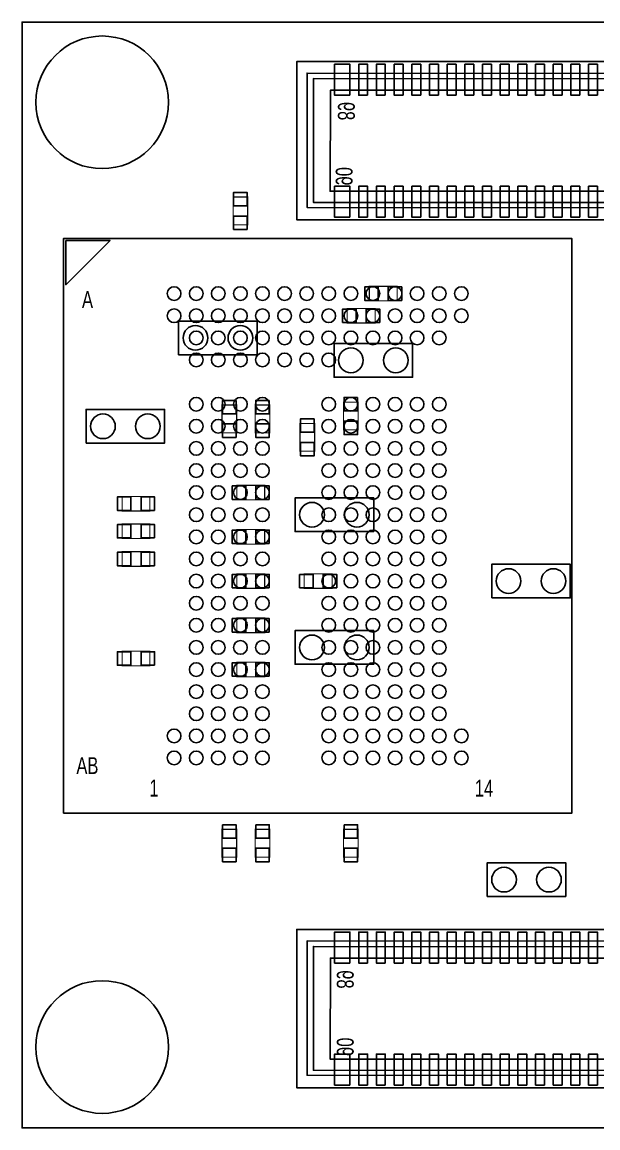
# Model space of a CAD drawing. Extents: x 0 to 42.6, y 0 to 25.
# Drawn here: x 0 to 13.03, y 0 to 25 of the extents above; entities that cross this region are included whole.
import ezdxf

# ---------------------------------------------------------------- set-up
doc = ezdxf.new("R2010")
doc.units = 0
for name, color, linetype in [('BG_OUTLINE', 3, 'CONTINUOUS'), ('PG_ASSEMBLY_BOTTOM', 30, 'CONTINUOUS'), ('PG_ASSEMBLY_TOP', 254, 'CONTINUOUS'), ('PIN_BOTTOM', 211, 'CONTINUOUS'), ('PIN_TOP', 160, 'CONTINUOUS')]:
    doc.layers.add(name, color=color, linetype=linetype)

msp = doc.modelspace()

# ---------------------------------------------------------------- linework, layer by layer
at = {"layer": 'BG_OUTLINE'}
msp.add_lwpolyline([(42.6339, 0), (42.6339, 25.004014), (0, 25.004014), (0, 0)], close=True, dxfattribs=at)
at = {"layer": 'PG_ASSEMBLY_BOTTOM'}
for points in [[(26.819606, 20.531582), (6.216142, 20.53336), (6.216142, 24.11222), (26.819606, 24.111458), (26.819606, 20.531582)], [(26.58364, 23.84552), (6.447282, 23.8506), (6.447282, 20.81276), (26.58364, 20.79752), (26.58364, 23.84552)], [(26.45664, 23.71852), (6.592062, 23.72614), (6.592062, 20.92706), (26.45664, 20.92452), (26.45664, 23.71852), (26.32964, 23.71852)], [(26.07564, 23.46452), (6.975602, 23.46452), (6.970522, 21.18106), (26.07564, 21.17852), (26.07564, 23.46452)], [(3.542538, 17.483328), (5.320538, 17.483328), (5.320538, 18.245328), (3.542538, 18.245328), (3.542538, 17.483328)], [(8.83666, 17.737328), (7.05866, 17.737328), (7.05866, 16.975328), (8.83666, 16.975328), (8.83666, 17.737328)], [(1.4478, 15.483332), (3.2258, 15.483332), (3.2258, 16.245332), (1.4478, 16.245332), (1.4478, 15.483332)], [(7.956804, 14.245336), (6.178804, 14.245336), (6.178804, 13.483336), (7.956804, 13.483336), (7.956804, 14.245336)], [(10.626598, 11.983466), (12.404598, 11.983466), (12.404598, 12.745466), (10.626598, 12.745466), (10.626598, 11.983466)], [(7.956804, 11.245342), (6.178804, 11.245342), (6.178804, 10.483342), (7.956804, 10.483342), (7.956804, 11.245342)], [(10.524998, 5.2324), (12.302998, 5.2324), (12.302998, 5.9944), (10.524998, 5.9944), (10.524998, 5.2324)], [(26.819606, 0.907542), (6.216142, 0.90932), (6.216142, 4.48818), (26.819606, 4.487418), (26.819606, 0.907542)], [(26.58364, 4.22148), (6.447282, 4.22656), (6.447282, 1.18872), (26.58364, 1.17348), (26.58364, 4.22148)], [(26.45664, 4.09448), (6.592062, 4.1021), (6.592062, 1.30302), (26.45664, 1.30048), (26.45664, 4.09448), (26.32964, 4.09448)], [(26.07564, 3.84048), (6.975602, 3.84048), (6.970522, 1.55702), (26.07564, 1.55448), (26.07564, 3.84048)]]:
    msp.add_lwpolyline(points, dxfattribs=at)
at = {"layer": 'PG_ASSEMBLY_BOTTOM', "const_width": 0.0254}
for points in [[(8.487664, 19.029426), (7.857744, 19.029426), (7.857744, 18.699226), (8.487664, 18.699226), (8.487664, 19.029426)], [(7.987538, 18.529554), (7.357618, 18.529554), (7.357618, 18.199354), (7.987538, 18.199354), (7.987538, 18.529554)], [(4.524502, 16.346424), (4.524502, 15.716504), (4.854702, 15.716504), (4.854702, 16.346424), (4.524502, 16.346424)], [(5.274564, 16.346424), (5.274564, 15.716504), (5.604764, 15.716504), (5.604764, 16.346424), (5.274564, 16.346424)], [(7.27456, 16.412464), (7.27456, 15.782544), (7.60476, 15.782544), (7.60476, 16.412464), (7.27456, 16.412464)], [(6.289294, 15.929864), (6.289294, 15.299944), (6.619494, 15.299944), (6.619494, 15.929864), (6.289294, 15.929864)], [(5.49021, 14.529562), (4.86029, 14.529562), (4.86029, 14.199362), (5.49021, 14.199362), (5.49021, 14.529562)], [(2.892806, 14.279372), (2.262886, 14.279372), (2.262886, 13.949172), (2.892806, 13.949172), (2.892806, 14.279372)], [(2.892806, 13.656564), (2.262886, 13.656564), (2.262886, 13.326364), (2.892806, 13.326364), (2.892806, 13.656564)], [(5.49021, 13.529564), (4.86029, 13.529564), (4.86029, 13.199364), (5.49021, 13.199364), (5.49021, 13.529564)], [(2.892806, 13.029438), (2.262886, 13.029438), (2.262886, 12.699238), (2.892806, 12.699238), (2.892806, 13.029438)], [(5.49021, 12.529566), (4.86029, 12.529566), (4.86029, 12.199366), (5.49021, 12.199366), (5.49021, 12.529566)], [(6.384798, 12.199366), (7.014718, 12.199366), (7.014718, 12.529566), (6.384798, 12.529566), (6.384798, 12.199366)], [(5.49021, 11.529568), (4.86029, 11.529568), (4.86029, 11.199368), (5.49021, 11.199368), (5.49021, 11.529568)], [(2.892806, 10.779506), (2.262886, 10.779506), (2.262886, 10.449306), (2.892806, 10.449306), (2.892806, 10.779506)], [(5.49021, 10.52957), (4.86029, 10.52957), (4.86029, 10.19937), (5.49021, 10.19937), (5.49021, 10.52957)]]:
    msp.add_lwpolyline(points, dxfattribs=at)
at = {"layer": 'PG_ASSEMBLY_TOP', "const_width": 0.0254}
for points in [[(4.774438, 20.41906), (4.774438, 21.04898), (5.104638, 21.04898), (5.104638, 20.41906), (4.774438, 20.41906)], [(4.854702, 6.75132), (4.854702, 6.1214), (4.524502, 6.1214), (4.524502, 6.75132), (4.854702, 6.75132)], [(5.604764, 6.75132), (5.604764, 6.1214), (5.274564, 6.1214), (5.274564, 6.75132), (5.604764, 6.75132)], [(7.60476, 6.75132), (7.60476, 6.1214), (7.27456, 6.1214), (7.27456, 6.75132), (7.60476, 6.75132)]]:
    msp.add_lwpolyline(points, dxfattribs=at)
at = {"layer": 'PG_ASSEMBLY_TOP'}
msp.add_lwpolyline([(0.939546, 7.114286), (12.43965, 7.114286), (12.43965, 20.114514), (0.939546, 20.114514), (0.939546, 7.114286)], dxfattribs=at)
msp.add_lwpolyline([(0.989584, 20.064476), (0.989584, 19.064478), (1.989582, 20.064476)], close=True, dxfattribs=at)
at = {"layer": 'PIN_BOTTOM'}
for points in [[(7.41934, 23.35022), (7.41934, 24.050244), (7.069328, 24.050244), (7.069328, 23.35022)], [(7.81939, 23.35022), (7.81939, 24.050244), (7.619492, 24.050244), (7.619492, 23.35022)], [(8.21944, 23.35022), (8.21944, 24.050244), (8.019542, 24.050244), (8.019542, 23.35022)], [(8.61949, 23.35022), (8.61949, 24.050244), (8.419592, 24.050244), (8.419592, 23.35022)], [(9.01954, 23.35022), (9.01954, 24.050244), (8.819642, 24.050244), (8.819642, 23.35022)], [(9.41959, 23.35022), (9.41959, 24.050244), (9.219692, 24.050244), (9.219692, 23.35022)], [(9.81964, 23.35022), (9.81964, 24.050244), (9.619742, 24.050244), (9.619742, 23.35022)], [(10.21969, 23.35022), (10.21969, 24.050244), (10.019792, 24.050244), (10.019792, 23.35022)], [(10.61974, 23.35022), (10.61974, 24.050244), (10.419842, 24.050244), (10.419842, 23.35022)], [(11.01979, 23.35022), (11.01979, 24.050244), (10.819892, 24.050244), (10.819892, 23.35022)], [(11.41984, 23.35022), (11.41984, 24.050244), (11.219942, 24.050244), (11.219942, 23.35022)], [(11.819636, 23.35022), (11.819636, 24.050244), (11.619738, 24.050244), (11.619738, 23.35022)], [(12.219686, 23.35022), (12.219686, 24.050244), (12.019788, 24.050244), (12.019788, 23.35022)], [(12.619736, 23.35022), (12.619736, 24.050244), (12.419838, 24.050244), (12.419838, 23.35022)], [(13.019786, 23.35022), (13.019786, 24.050244), (12.819888, 24.050244), (12.819888, 23.35022)], [(7.41934, 20.592796), (7.41934, 21.29282), (7.069328, 21.29282), (7.069328, 20.592796)], [(7.81939, 20.592796), (7.81939, 21.29282), (7.619492, 21.29282), (7.619492, 20.592796)], [(8.21944, 20.592796), (8.21944, 21.29282), (8.019542, 21.29282), (8.019542, 20.592796)], [(8.61949, 20.592796), (8.61949, 21.29282), (8.419592, 21.29282), (8.419592, 20.592796)], [(9.01954, 20.592796), (9.01954, 21.29282), (8.819642, 21.29282), (8.819642, 20.592796)], [(9.41959, 20.592796), (9.41959, 21.29282), (9.219692, 21.29282), (9.219692, 20.592796)], [(9.81964, 20.592796), (9.81964, 21.29282), (9.619742, 21.29282), (9.619742, 20.592796)], [(10.21969, 20.592796), (10.21969, 21.29282), (10.019792, 21.29282), (10.019792, 20.592796)], [(10.61974, 20.592796), (10.61974, 21.29282), (10.419842, 21.29282), (10.419842, 20.592796)], [(11.01979, 20.592796), (11.01979, 21.29282), (10.819892, 21.29282), (10.819892, 20.592796)], [(11.41984, 20.592796), (11.41984, 21.29282), (11.219942, 21.29282), (11.219942, 20.592796)], [(11.819636, 20.592796), (11.819636, 21.29282), (11.619738, 21.29282), (11.619738, 20.592796)], [(12.219686, 20.592796), (12.219686, 21.29282), (12.019788, 21.29282), (12.019788, 20.592796)], [(12.619736, 20.592796), (12.619736, 21.29282), (12.419838, 21.29282), (12.419838, 20.592796)], [(13.019786, 20.592796), (13.019786, 21.29282), (12.819888, 21.29282), (12.819888, 20.592796)], [(8.05815, 18.711926), (8.05815, 19.016726), (7.75335, 19.016726), (7.75335, 18.711926)], [(8.592058, 18.711926), (8.592058, 19.016726), (8.287258, 19.016726), (8.287258, 18.711926)], [(7.558024, 18.212054), (7.558024, 18.516854), (7.253224, 18.516854), (7.253224, 18.212054)], [(8.091932, 18.212054), (8.091932, 18.516854), (7.787132, 18.516854), (7.787132, 18.212054)], [(7.59206, 16.516858), (7.28726, 16.516858), (7.28726, 16.212058), (7.59206, 16.212058)], [(4.842002, 16.450818), (4.537202, 16.450818), (4.537202, 16.146018), (4.842002, 16.146018)], [(5.592064, 16.450818), (5.287264, 16.450818), (5.287264, 16.146018), (5.592064, 16.146018)], [(6.606794, 16.034258), (6.301994, 16.034258), (6.301994, 15.729458), (6.606794, 15.729458)], [(4.842002, 15.91691), (4.537202, 15.91691), (4.537202, 15.61211), (4.842002, 15.61211)], [(5.592064, 15.91691), (5.287264, 15.91691), (5.287264, 15.61211), (5.592064, 15.61211)], [(7.59206, 15.98295), (7.28726, 15.98295), (7.28726, 15.67815), (7.59206, 15.67815)], [(6.606794, 15.50035), (6.301994, 15.50035), (6.301994, 15.19555), (6.606794, 15.19555)], [(5.060696, 14.212062), (5.060696, 14.516862), (4.755896, 14.516862), (4.755896, 14.212062)], [(5.594604, 14.212062), (5.594604, 14.516862), (5.289804, 14.516862), (5.289804, 14.212062)], [(2.463292, 13.961872), (2.463292, 14.266672), (2.158492, 14.266672), (2.158492, 13.961872)], [(2.9972, 13.961872), (2.9972, 14.266672), (2.6924, 14.266672), (2.6924, 13.961872)], [(2.463292, 13.339064), (2.463292, 13.643864), (2.158492, 13.643864), (2.158492, 13.339064)], [(2.9972, 13.339064), (2.9972, 13.643864), (2.6924, 13.643864), (2.6924, 13.339064)], [(5.060696, 13.212064), (5.060696, 13.516864), (4.755896, 13.516864), (4.755896, 13.212064)], [(5.594604, 13.212064), (5.594604, 13.516864), (5.289804, 13.516864), (5.289804, 13.212064)], [(2.463292, 12.711938), (2.463292, 13.016738), (2.158492, 13.016738), (2.158492, 12.711938)], [(2.9972, 12.711938), (2.9972, 13.016738), (2.6924, 13.016738), (2.6924, 12.711938)], [(5.060696, 12.212066), (5.060696, 12.516866), (4.755896, 12.516866), (4.755896, 12.212066)], [(5.594604, 12.212066), (5.594604, 12.516866), (5.289804, 12.516866), (5.289804, 12.212066)], [(6.280404, 12.516866), (6.280404, 12.212066), (6.585204, 12.212066), (6.585204, 12.516866)], [(6.814312, 12.516866), (6.814312, 12.212066), (7.119112, 12.212066), (7.119112, 12.516866)], [(5.060696, 11.212068), (5.060696, 11.516868), (4.755896, 11.516868), (4.755896, 11.212068)], [(5.594604, 11.212068), (5.594604, 11.516868), (5.289804, 11.516868), (5.289804, 11.212068)], [(2.463292, 10.462006), (2.463292, 10.766806), (2.158492, 10.766806), (2.158492, 10.462006)], [(2.9972, 10.462006), (2.9972, 10.766806), (2.6924, 10.766806), (2.6924, 10.462006)], [(5.060696, 10.21207), (5.060696, 10.51687), (4.755896, 10.51687), (4.755896, 10.21207)], [(5.594604, 10.21207), (5.594604, 10.51687), (5.289804, 10.51687), (5.289804, 10.21207)], [(7.41934, 3.72618), (7.41934, 4.426204), (7.069328, 4.426204), (7.069328, 3.72618)], [(7.81939, 3.72618), (7.81939, 4.426204), (7.619492, 4.426204), (7.619492, 3.72618)], [(8.21944, 3.72618), (8.21944, 4.426204), (8.019542, 4.426204), (8.019542, 3.72618)], [(8.61949, 3.72618), (8.61949, 4.426204), (8.419592, 4.426204), (8.419592, 3.72618)], [(9.01954, 3.72618), (9.01954, 4.426204), (8.819642, 4.426204), (8.819642, 3.72618)], [(9.41959, 3.72618), (9.41959, 4.426204), (9.219692, 4.426204), (9.219692, 3.72618)], [(9.81964, 3.72618), (9.81964, 4.426204), (9.619742, 4.426204), (9.619742, 3.72618)], [(10.21969, 3.72618), (10.21969, 4.426204), (10.019792, 4.426204), (10.019792, 3.72618)], [(10.61974, 3.72618), (10.61974, 4.426204), (10.419842, 4.426204), (10.419842, 3.72618)], [(11.01979, 3.72618), (11.01979, 4.426204), (10.819892, 4.426204), (10.819892, 3.72618)], [(11.41984, 3.72618), (11.41984, 4.426204), (11.219942, 4.426204), (11.219942, 3.72618)], [(11.819636, 3.72618), (11.819636, 4.426204), (11.619738, 4.426204), (11.619738, 3.72618)], [(12.219686, 3.72618), (12.219686, 4.426204), (12.019788, 4.426204), (12.019788, 3.72618)], [(12.619736, 3.72618), (12.619736, 4.426204), (12.419838, 4.426204), (12.419838, 3.72618)], [(13.019786, 3.72618), (13.019786, 4.426204), (12.819888, 4.426204), (12.819888, 3.72618)], [(7.41934, 0.968756), (7.41934, 1.66878), (7.069328, 1.66878), (7.069328, 0.968756)], [(7.81939, 0.968756), (7.81939, 1.66878), (7.619492, 1.66878), (7.619492, 0.968756)], [(8.21944, 0.968756), (8.21944, 1.66878), (8.019542, 1.66878), (8.019542, 0.968756)], [(8.61949, 0.968756), (8.61949, 1.66878), (8.419592, 1.66878), (8.419592, 0.968756)], [(9.01954, 0.968756), (9.01954, 1.66878), (8.819642, 1.66878), (8.819642, 0.968756)], [(9.41959, 0.968756), (9.41959, 1.66878), (9.219692, 1.66878), (9.219692, 0.968756)], [(9.81964, 0.968756), (9.81964, 1.66878), (9.619742, 1.66878), (9.619742, 0.968756)], [(10.21969, 0.968756), (10.21969, 1.66878), (10.019792, 1.66878), (10.019792, 0.968756)], [(10.61974, 0.968756), (10.61974, 1.66878), (10.419842, 1.66878), (10.419842, 0.968756)], [(11.01979, 0.968756), (11.01979, 1.66878), (10.819892, 1.66878), (10.819892, 0.968756)], [(11.41984, 0.968756), (11.41984, 1.66878), (11.219942, 1.66878), (11.219942, 0.968756)], [(11.819636, 0.968756), (11.819636, 1.66878), (11.619738, 1.66878), (11.619738, 0.968756)], [(12.219686, 0.968756), (12.219686, 1.66878), (12.019788, 1.66878), (12.019788, 0.968756)], [(12.619736, 0.968756), (12.619736, 1.66878), (12.419838, 1.66878), (12.419838, 0.968756)], [(13.019786, 0.968756), (13.019786, 1.66878), (12.819888, 1.66878), (12.819888, 0.968756)]]:
    msp.add_lwpolyline(points, close=True, dxfattribs=at)
for centre, radius in [((1.812798, 23.1902), 1.499997), ((3.923538, 17.864328), 0.2794), ((4.939538, 17.864328), 0.2794), ((7.43966, 17.356328), 0.2794), ((8.45566, 17.356328), 0.2794), ((1.8288, 15.864332), 0.2794), ((2.8448, 15.864332), 0.2794), ((6.559804, 13.864336), 0.2794), ((7.575804, 13.864336), 0.2794), ((11.007598, 12.364466), 0.2794), ((12.023598, 12.364466), 0.2794), ((6.559804, 10.864342), 0.2794), ((7.575804, 10.864342), 0.2794), ((10.905998, 5.6134), 0.2794), ((11.921998, 5.6134), 0.2794), ((1.812798, 1.8288), 1.499997)]:
    msp.add_circle(centre, radius, dxfattribs=at)
at = {"layer": 'PIN_TOP'}
for points in [[(5.091938, 20.848574), (4.787138, 20.848574), (4.787138, 21.153374), (5.091938, 21.153374)], [(5.091938, 20.314666), (4.787138, 20.314666), (4.787138, 20.619466), (5.091938, 20.619466)], [(4.537202, 6.855714), (4.842002, 6.855714), (4.842002, 6.550914), (4.537202, 6.550914)], [(5.287264, 6.855714), (5.592064, 6.855714), (5.592064, 6.550914), (5.287264, 6.550914)], [(7.28726, 6.855714), (7.59206, 6.855714), (7.59206, 6.550914), (7.28726, 6.550914)], [(4.537202, 6.321806), (4.842002, 6.321806), (4.842002, 6.017006), (4.537202, 6.017006)], [(5.287264, 6.321806), (5.592064, 6.321806), (5.592064, 6.017006), (5.287264, 6.017006)], [(7.28726, 6.321806), (7.59206, 6.321806), (7.59206, 6.017006), (7.28726, 6.017006)]]:
    msp.add_lwpolyline(points, close=True, dxfattribs=at)
for centre, radius in [((1.812798, 23.1902), 1.499997), ((3.439668, 18.864326), 0.15494), ((3.93954, 18.864326), 0.15494), ((4.439666, 18.864326), 0.15494), ((4.939538, 18.864326), 0.15494), ((5.439664, 18.864326), 0.15494), ((5.939536, 18.864326), 0.15494), ((6.439662, 18.864326), 0.15494), ((6.939534, 18.864326), 0.15494), ((7.43966, 18.864326), 0.15494), ((7.939532, 18.864326), 0.15494), ((8.439658, 18.864326), 0.15494), ((8.93953, 18.864326), 0.15494), ((9.439656, 18.864326), 0.15494), ((9.939528, 18.864326), 0.15494), ((3.439668, 18.364454), 0.15494), ((3.93954, 18.364454), 0.15494), ((4.439666, 18.364454), 0.15494), ((4.939538, 18.364454), 0.15494), ((5.439664, 18.364454), 0.15494), ((5.939536, 18.364454), 0.15494), ((6.439662, 18.364454), 0.15494), ((6.939534, 18.364454), 0.15494), ((7.43966, 18.364454), 0.15494), ((7.939532, 18.364454), 0.15494), ((8.439658, 18.364454), 0.15494), ((8.93953, 18.364454), 0.15494), ((9.439656, 18.364454), 0.15494), ((9.939528, 18.364454), 0.15494), ((3.93954, 17.864328), 0.15494), ((4.439666, 17.864328), 0.15494), ((4.939538, 17.864328), 0.15494), ((5.439664, 17.864328), 0.15494), ((5.939536, 17.864328), 0.15494), ((6.439662, 17.864328), 0.15494), ((6.939534, 17.864328), 0.15494), ((7.43966, 17.864328), 0.15494), ((7.939532, 17.864328), 0.15494), ((8.439658, 17.864328), 0.15494), ((8.93953, 17.864328), 0.15494), ((9.439656, 17.864328), 0.15494), ((3.93954, 17.364456), 0.15494), ((4.439666, 17.364456), 0.15494), ((4.939538, 17.364456), 0.15494), ((5.439664, 17.364456), 0.15494), ((5.939536, 17.364456), 0.15494), ((6.439662, 17.364456), 0.15494), ((6.939534, 17.364456), 0.15494), ((3.93954, 16.364458), 0.15494), ((4.439666, 16.364458), 0.15494), ((4.939538, 16.364458), 0.15494), ((5.439664, 16.364458), 0.15494), ((6.939534, 16.364458), 0.15494), ((7.43966, 16.364458), 0.15494), ((7.939532, 16.364458), 0.15494), ((8.439658, 16.364458), 0.15494), ((8.93953, 16.364458), 0.15494), ((9.439656, 16.364458), 0.15494), ((3.93954, 15.864332), 0.15494), ((4.439666, 15.864332), 0.15494), ((4.939538, 15.864332), 0.15494), ((5.439664, 15.864332), 0.15494), ((6.939534, 15.864332), 0.15494), ((7.43966, 15.864332), 0.15494), ((7.939532, 15.864332), 0.15494), ((8.439658, 15.864332), 0.15494), ((8.93953, 15.864332), 0.15494), ((9.439656, 15.864332), 0.15494), ((3.93954, 15.36446), 0.15494), ((4.439666, 15.36446), 0.15494), ((4.939538, 15.36446), 0.15494), ((5.439664, 15.36446), 0.15494), ((6.939534, 15.36446), 0.15494), ((7.43966, 15.36446), 0.15494), ((7.939532, 15.36446), 0.15494), ((8.439658, 15.36446), 0.15494), ((8.93953, 15.36446), 0.15494), ((9.439656, 15.36446), 0.15494), ((3.93954, 14.864334), 0.15494), ((4.439666, 14.864334), 0.15494), ((4.939538, 14.864334), 0.15494), ((5.439664, 14.864334), 0.15494), ((6.939534, 14.864334), 0.15494), ((7.43966, 14.864334), 0.15494), ((7.939532, 14.864334), 0.15494), ((8.439658, 14.864334), 0.15494), ((8.93953, 14.864334), 0.15494), ((9.439656, 14.864334), 0.15494), ((3.93954, 14.364462), 0.15494), ((4.439666, 14.364462), 0.15494), ((4.939538, 14.364462), 0.15494), ((5.439664, 14.364462), 0.15494), ((6.939534, 14.364462), 0.15494), ((7.43966, 14.364462), 0.15494), ((7.939532, 14.364462), 0.15494), ((8.439658, 14.364462), 0.15494), ((8.93953, 14.364462), 0.15494), ((9.439656, 14.364462), 0.15494), ((3.93954, 13.864336), 0.15494), ((4.439666, 13.864336), 0.15494), ((4.939538, 13.864336), 0.15494), ((5.439664, 13.864336), 0.15494), ((6.939534, 13.864336), 0.15494), ((7.43966, 13.864336), 0.15494), ((7.939532, 13.864336), 0.15494), ((8.439658, 13.864336), 0.15494), ((8.93953, 13.864336), 0.15494), ((9.439656, 13.864336), 0.15494), ((3.93954, 13.364464), 0.15494), ((4.439666, 13.364464), 0.15494), ((4.939538, 13.364464), 0.15494), ((5.439664, 13.364464), 0.15494), ((6.939534, 13.364464), 0.15494), ((7.43966, 13.364464), 0.15494), ((7.939532, 13.364464), 0.15494), ((8.439658, 13.364464), 0.15494), ((8.93953, 13.364464), 0.15494), ((9.439656, 13.364464), 0.15494), ((3.93954, 12.864338), 0.15494), ((4.439666, 12.864338), 0.15494), ((4.939538, 12.864338), 0.15494), ((5.439664, 12.864338), 0.15494), ((6.939534, 12.864338), 0.15494), ((7.43966, 12.864338), 0.15494), ((7.939532, 12.864338), 0.15494), ((8.439658, 12.864338), 0.15494), ((8.93953, 12.864338), 0.15494), ((9.439656, 12.864338), 0.15494), ((3.93954, 12.364466), 0.15494), ((4.439666, 12.364466), 0.15494), ((4.939538, 12.364466), 0.15494), ((5.439664, 12.364466), 0.15494), ((6.939534, 12.364466), 0.15494), ((7.43966, 12.364466), 0.15494), ((7.939532, 12.364466), 0.15494), ((8.439658, 12.364466), 0.15494), ((8.93953, 12.364466), 0.15494), ((9.439656, 12.364466), 0.15494), ((3.93954, 11.86434), 0.15494), ((4.439666, 11.86434), 0.15494), ((4.939538, 11.86434), 0.15494), ((5.439664, 11.86434), 0.15494), ((6.939534, 11.86434), 0.15494), ((7.43966, 11.86434), 0.15494), ((7.939532, 11.86434), 0.15494), ((8.439658, 11.86434), 0.15494), ((8.93953, 11.86434), 0.15494), ((9.439656, 11.86434), 0.15494), ((3.93954, 11.364468), 0.15494), ((4.439666, 11.364468), 0.15494), ((4.939538, 11.364468), 0.15494), ((5.439664, 11.364468), 0.15494), ((6.939534, 11.364468), 0.15494), ((7.43966, 11.364468), 0.15494), ((7.939532, 11.364468), 0.15494), ((8.439658, 11.364468), 0.15494), ((8.93953, 11.364468), 0.15494), ((9.439656, 11.364468), 0.15494), ((3.93954, 10.864342), 0.15494), ((4.439666, 10.864342), 0.15494), ((4.939538, 10.864342), 0.15494), ((5.439664, 10.864342), 0.15494), ((6.939534, 10.864342), 0.15494), ((7.43966, 10.864342), 0.15494), ((7.939532, 10.864342), 0.15494), ((8.439658, 10.864342), 0.15494), ((8.93953, 10.864342), 0.15494), ((9.439656, 10.864342), 0.15494), ((3.93954, 10.36447), 0.15494), ((4.439666, 10.36447), 0.15494), ((4.939538, 10.36447), 0.15494), ((5.439664, 10.36447), 0.15494), ((6.939534, 10.36447), 0.15494), ((7.43966, 10.36447), 0.15494), ((7.939532, 10.36447), 0.15494), ((8.439658, 10.36447), 0.15494), ((8.93953, 10.36447), 0.15494), ((9.439656, 10.36447), 0.15494), ((3.93954, 9.864344), 0.15494), ((4.439666, 9.864344), 0.15494), ((4.939538, 9.864344), 0.15494), ((5.439664, 9.864344), 0.15494), ((6.939534, 9.864344), 0.15494), ((7.43966, 9.864344), 0.15494), ((7.939532, 9.864344), 0.15494), ((8.439658, 9.864344), 0.15494), ((8.93953, 9.864344), 0.15494), ((9.439656, 9.864344), 0.15494), ((3.93954, 9.364472), 0.15494), ((4.439666, 9.364472), 0.15494), ((4.939538, 9.364472), 0.15494), ((5.439664, 9.364472), 0.15494), ((6.939534, 9.364472), 0.15494), ((7.43966, 9.364472), 0.15494), ((7.939532, 9.364472), 0.15494), ((8.439658, 9.364472), 0.15494), ((8.93953, 9.364472), 0.15494), ((9.439656, 9.364472), 0.15494), ((3.439668, 8.864346), 0.15494), ((3.93954, 8.864346), 0.15494), ((4.439666, 8.864346), 0.15494), ((4.939538, 8.864346), 0.15494), ((5.439664, 8.864346), 0.15494), ((6.939534, 8.864346), 0.15494), ((7.43966, 8.864346), 0.15494), ((7.939532, 8.864346), 0.15494), ((8.439658, 8.864346), 0.15494), ((8.93953, 8.864346), 0.15494), ((9.439656, 8.864346), 0.15494), ((9.939528, 8.864346), 0.15494), ((3.439668, 8.364474), 0.15494), ((3.93954, 8.364474), 0.15494), ((4.439666, 8.364474), 0.15494), ((4.939538, 8.364474), 0.15494), ((5.439664, 8.364474), 0.15494), ((6.939534, 8.364474), 0.15494), ((7.43966, 8.364474), 0.15494), ((7.939532, 8.364474), 0.15494), ((8.439658, 8.364474), 0.15494), ((8.93953, 8.364474), 0.15494), ((9.439656, 8.364474), 0.15494), ((9.939528, 8.364474), 0.15494), ((1.812798, 1.8288), 1.499997)]:
    msp.add_circle(centre, radius, dxfattribs=at)

# ---------------------------------------------------------------- texts
at = {"layer": 'PG_ASSEMBLY_BOTTOM', "text_generation_flag": 2, "width": 0.733333}
for s, p in [('89', (7.146798, 22.7838)), ('90', (7.095998, 21.3106)), ('89', (7.121398, 3.1496)), ('90', (7.121398, 1.6256))]:
    msp.add_text(s, height=0.381, rotation=270, dxfattribs=at).set_placement(p)
at = {"layer": 'PG_ASSEMBLY_TOP', "width": 0.733333}
for s, p in [('A', (1.355598, 18.542)), ('AB', (1.228598, 8.001)), ('1', (2.879598, 7.493)), ('14', (10.245598, 7.493))]:
    msp.add_text(s, height=0.381, dxfattribs=at).set_placement(p)

doc.saveas('drawing.dxf')
